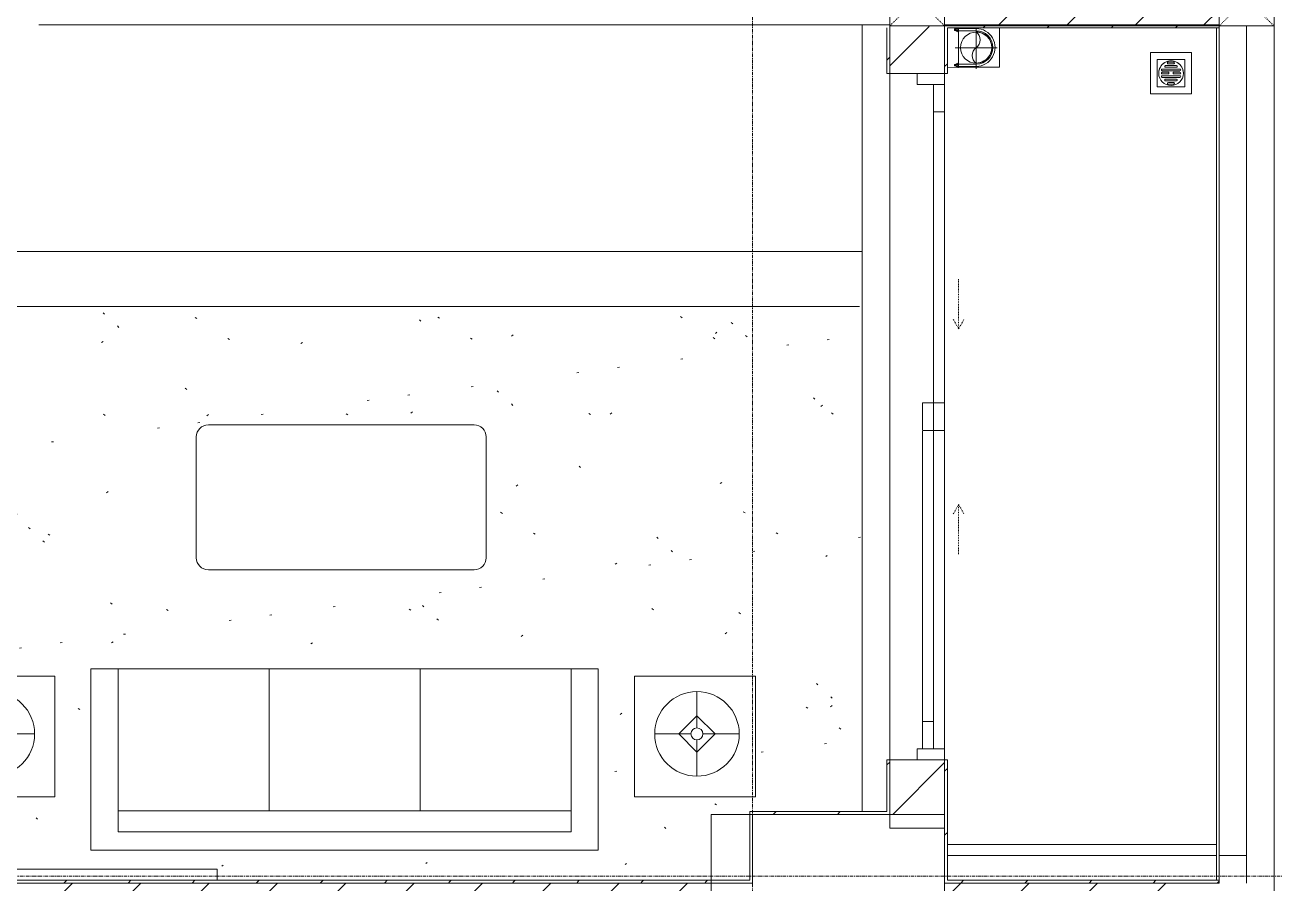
# Model space of a CAD drawing. Header units: millimetres. Extents: x 5357 to 201988, y -16345 to 109895.
# Drawn here: x 50103 to 54653, y 53512 to 56637 of the extents above; entities that cross this region are included whole.
import ezdxf

# ---------------------------------------------------------------- set-up
doc = ezdxf.new("R2010")
doc.units = ezdxf.units.MM
for name, pattern in [('Dash', [6, 3, -3]), ('Grid Line', [22.225, 12.7, -3.175, 3.175, -3.175]), ('IMPORT-CENTER _3_', [10.159999999999998, 6.35, -1.27, 1.27, -1.27])]:
    doc.linetypes.add(name, pattern=pattern)
for name, color, linetype, lineweight in [('0-1', 7, 'Continuous', 5), ('A-CLNG', 13, 'Continuous', 9), ('A-CLNG-PATT', 13, 'Continuous', 9), ('A-DETL-THIN', 151, 'Continuous', 9), ('A-DOOR', 31, 'Continuous', 9), ('A-DOOR-FRAM', 31, 'Continuous', 9), ('A-DOOR-HDLN', 31, 'Dash', 9), ('A-FLOR-1', 10, 'Continuous', 9), ('A-FLOR-2', 53, 'Continuous', 9), ('A-WALL', 113, 'Continuous', 9), ('A-WALL-4', 113, 'Continuous', 18), ('A-WALL-PATT-2', 53, 'Continuous', 9), ('A-WALL-PATT-3', 111, 'Continuous', 9), ('G-IMPT', 8, 'Continuous', 9), ('G-IMPT-2', 8, 'IMPORT-CENTER _3_', 9), ('I-FURN', 30, 'Continuous', 9), ('I-FURN-1', 53, 'Continuous', 9), ('I-WALL', 2, 'Continuous', 9), ('I-WALL-1', 9, 'Continuous', 18), ('I-WALL-2', 53, 'Continuous', 9), ('L-SITE-WALL-1', 10, 'Continuous', 9), ('M-EQPM', 50, 'Continuous', 9), ('S-COLS', 52, 'Continuous', 9), ('S-COLS-2', 9, 'Continuous', 18), ('S-COLS-5', 52, 'Continuous', 18), ('S-COLS-6', 52, 'Dash', 9), ('S-COLS-HDLN', 52, 'Dash', 9), ('S-GRID-1', 1, 'Grid Line', 9)]:
    doc.layers.add(name, color=color, linetype=linetype, lineweight=lineweight)
pattern_1 = [(45, (0, 0), (-116.6726188957803, 116.6726188957803), [])]
pattern_2 = [(45, (0, 0), (-124.4507934888324, 124.4507934888324), [])]

# ---------------------------------------------------------------- blocks, each defined once
blk = doc.blocks.new('NCV_TKTC_KET CAU_rvt-1-TKCS_MB SÂN ĐƯỜNG NỘI BỘ')
at = {"layer": 'A-FLOR-1'}
for p, q in [((53152.63561799174, 55611.93603804468), (53152.63561799174, 56636.93603804531)), ((53152.63561799174, 53771.93603804443), (53152.63561799174, 55611.93603804468)), ((53152.63561799174, 55611.93603804468), (53152.63561799174, 53771.93603804443))]:
    blk.add_line(p, q, dxfattribs=at)
at = {"layer": 'L-SITE-WALL-1'}
for p, q in [((53152.63561799174, 55611.93603804469), (53152.63561799175, 56636.93603804531)), ((53152.63561799174, 53771.93603804443), (53152.63561799174, 55611.93603804469)), ((53462.56428701639, 53611.93603804462), (54442.56428701637, 53611.93603804462)), ((53452.56428701633, 53511.93603804532), (53452.56428701633, 53311.99115550605))]:
    blk.add_line(p, q, dxfattribs=at)
at = {"layer": 'S-COLS-2'}
for p, q in [((52602.56428701634, 53761.93603804465), (52602.56428701633, 53311.93603804465)), ((53452.56428701634, 53761.93603804462), (52602.56428701634, 53761.93603804465)), ((53452.56428701632, 53311.93603804462), (53452.56428701634, 53761.93603804462))]:
    blk.add_line(p, q, dxfattribs=at)
blk = doc.blocks.new('LOBBY_SOFA_1 - LOBBY_SOFA_1-V55-TKCS_MB SÂN ĐƯỜNG NỘI BỘ')
at = {"layer": 'I-FURN'}
for p, q in [((-2128.302792475603, 1548.523632542166), (-1160.302792475581, 1548.523632542166)), ((-2172.302792475593, 1064.523632542172), (-2172.302792475593, 1504.523632542176)), ((-1116.302792475591, 1504.523632542176), (-1116.302792475591, 1064.523632542172)), ((-1160.302792475581, 1020.523632542165), (-2128.302792475603, 1020.523632542165)), ((-2556.031877043275, 660.0000000000033), (-708.0318770432655, 660.0000000000033)), ((-2556.031877043275, 0), (-2556.031877043275, 660.0000000000033)), ((-2457.031877043275, 66.00000000000033), (-2457.031877043275, 660.0000000000033)), ((-1907.031877043272, 143.0000000000007), (-1907.031877043272, 660.0000000000033)), ((-1357.031877043269, 143.0000000000007), (-1357.031877043269, 660.0000000000033)), ((-807.0318770432661, 660.0000000000033), (-807.0318770432661, 66.00000000000036)), ((-708.0318770432656, 660.0000000000033), (-708.0318770432656, 0)), ((-2688.207177523056, 633.5195547443346), (-3128.207177523057, 633.5195547443346)), ((-3128.207177523057, 633.5195547443346), (-3128.207177523057, 193.5195547443324)), ((-2688.207177523056, 193.5195547443324), (-2688.207177523056, 633.5195547443346)), ((-575.8565765634854, 633.5195547443346), (-135.8565765634831, 633.5195547443346)), ((-575.8565765634854, 193.5195547443324), (-575.8565765634854, 633.5195547443346)), ((-135.8565765634831, 633.5195547443346), (-135.8565765634831, 193.5195547443324)), ((-2915.438876312456, 444.9580728429417), (-2915.438876312456, 576.9580728429423)), ((-348.6248777740852, 444.9580728429417), (-348.6248777740852, 576.9580728429423)), ((-2981.438876312456, 422.9580728429416), (-2915.438876312456, 488.9580728429418)), ((-2915.438876312456, 488.9580728429419), (-2849.438810312455, 422.9580728429416)), ((-348.6248777740852, 488.9580728429419), (-414.6249437740855, 422.9580728429416)), ((-282.6248777740848, 422.9580728429416), (-348.6248777740852, 488.9580728429419)), ((-2937.438876312455, 422.9580728429416), (-3069.438876312456, 422.9580728429416)), ((-2915.438876312456, 356.9580508429413), (-2981.438876312456, 422.9580728429414)), ((-2849.438810312455, 422.9580728429416), (-2915.438876312456, 356.9580508429414)), ((-2893.438876312456, 422.9580728429416), (-2761.438876312455, 422.9580728429416)), ((-370.6248777740853, 422.9580728429416), (-502.6248777740859, 422.9580728429416)), ((-414.6249437740855, 422.9580728429416), (-348.6248777740852, 356.9580508429412)), ((-348.6248777740852, 356.9580508429412), (-282.6248777740848, 422.9580728429416)), ((-326.624877774085, 422.9580728429416), (-194.6248777740844, 422.9580728429416)), ((-2915.438876312456, 268.9580728429409), (-2915.438876312456, 400.9580728429414)), ((-348.6248777740852, 268.9580728429409), (-348.6248777740852, 400.9580728429414)), ((-3128.207177523057, 193.5195547443324), (-2688.207177523056, 193.5195547443324)), ((-135.8565765634831, 193.5195547443324), (-575.8565765634854, 193.5195547443324)), ((-807.0318770432661, 143.0000000000007), (-2457.031877043275, 143.0000000000007)), ((-807.0318770432661, 66.00000000000033), (-2457.031877043275, 66.00000000000033)), ((-708.0318770432656, 0), (-2556.031877043275, 0))]:
    blk.add_line(p, q, dxfattribs=at)
for centre, radius in [((-2915.438876312456, 422.9580728429416), 154.0000000000009), ((-348.6248777740852, 422.9580728429416), 154.0000000000008), ((-2915.438876312456, 422.9580728429416), 22), ((-348.6248777740852, 422.9580728429416), 22.00000000000018)]:
    blk.add_circle(centre, radius, dxfattribs=at)
for centre, radius, start, end in [((-2128.302792475603, 1504.523632542176), 44.00000000002483, 90.00000000000017, 179.9999999999996), ((-1160.302792475581, 1504.523632542176), 43.99999999999, 0, 90), ((-2128.302792475603, 1064.523632542172), 44.00000000002474, 179.9999999999999, 269.9999999999998), ((-1160.302792475581, 1064.523632542172), 43.99999999999, 269.9999999999996, 0)]:
    blk.add_arc(centre, radius, start, end, dxfattribs=at)
at = {"layer": 'I-FURN-1'}
for p, q in [((-2128.302792475603, 1548.523632542166), (-1160.302792475581, 1548.523632542166)), ((-2172.302792475593, 1064.523632542172), (-2172.302792475593, 1504.523632542176)), ((-1116.302792475591, 1504.523632542176), (-1116.302792475591, 1064.523632542172)), ((-1160.302792475581, 1020.523632542165), (-2128.302792475603, 1020.523632542165)), ((-2556.031877043275, 660.0000000000033), (-708.0318770432655, 660.0000000000033)), ((-2556.031877043275, 0), (-2556.031877043275, 660.0000000000033)), ((-708.0318770432655, 660.0000000000033), (-708.0318770432655, 0)), ((-3128.207177523057, 633.5195547443346), (-2688.207177523056, 633.5195547443346)), ((-3128.207177523057, 193.5195547443324), (-3128.207177523057, 633.5195547443346)), ((-2688.207177523056, 633.5195547443346), (-2688.207177523056, 193.5195547443324)), ((-575.8565765634851, 633.5195547443429), (-135.8565765634833, 633.5195547443429)), ((-575.8565765634851, 193.5195547443407), (-575.8565765634851, 633.5195547443429)), ((-135.8565765634833, 633.5195547443429), (-135.8565765634833, 193.5195547443406)), ((-2688.207177523056, 193.5195547443324), (-3128.207177523057, 193.5195547443324)), ((-135.8565765634833, 193.5195547443407), (-575.8565765634851, 193.5195547443407)), ((-708.0318770432655, 0), (-2556.031877043275, 0))]:
    blk.add_line(p, q, dxfattribs=at)
for centre, radius, start, end in [((-2128.302792475603, 1504.523632542176), 44.00000000002483, 90.00000000000017, 180.0000000000001), ((-1160.302792475581, 1504.523632542176), 43.99999999999, 2.960807267108529e-13, 90.00000000000031), ((-2128.302792475603, 1064.523632542172), 44.00000000002437, 180.0000000000001, 270.0000000000001), ((-1160.302792475581, 1064.523632542172), 43.99999999998995, 269.9999999999998, 1.494860700287853e-13)]:
    blk.add_arc(centre, radius, start, end, dxfattribs=at)
blk = doc.blocks.new('NCV_TKTC_TANG 1_rvt-1-TKCS_MB SÂN ĐƯỜNG NỘI BỘ')
at = {"layer": 'A-WALL-PATT-2'}
h = blk.add_hatch(dxfattribs=at)
h.set_pattern_fill('FP_2', color=256, style=0, pattern_type=2)
h.set_pattern_definition(pattern_1)
h.paths.add_polyline_path([(53242.56428701643, 53761.93603804449), (53252.56428701684, 53761.93603804449), (53252.49295603939, 53960.32227885408), (53242.56428701643, 53960.3222788542), (53242.56428701643, 53771.93603804449)])
h.paths.add_polyline_path([(53252.56428701684, 56460.32227885407), (53250.82515658205, 56626.93603804538), (53242.56428701643, 56626.93603804538), (53242.56428701643, 56460.3222788542), (53252.49295603939, 56460.32227885407)])
h = blk.add_hatch(dxfattribs=at)
h.set_pattern_fill('FP_2', color=256, style=0, pattern_type=2)
h.set_pattern_definition(pattern_1)
h.paths.add_polyline_path([(53452.5642870162, 53511.93603804539), (53462.56428701645, 53511.93603804539), (53462.56428701645, 53960.3222788542), (53452.63561799384, 53960.31038482556), (53452.5642870162, 53611.93603804467)])
h.paths.add_polyline_path([(53452.63561799384, 56460.3222788542), (53462.56428701645, 56460.3222788542), (53462.56428701645, 56626.93603804538), (53452.63561799384, 56625.74756581656)])
h = blk.add_hatch(dxfattribs=at)
h.set_pattern_fill('FP_2', color=256, style=0, pattern_type=2)
h.set_pattern_definition(pattern_1)
h.paths.add_polyline_path([(54442.56428701644, 56626.93603804538), (54452.56428701643, 56626.93603804538), (54452.56428701643, 56633.25790922986), (53452.63561799384, 56631.93603804468), (53452.63561799384, 56626.93603804538), (53774.62023973694, 56626.93603804538)])
h = blk.add_hatch(dxfattribs=at)
h.set_pattern_fill('FP_2', color=256, style=0, pattern_type=2)
h.set_pattern_definition(pattern_1)
h.paths.add_polyline_path([(52870.26228077298, 53761.93603804449), (53242.56428701643, 53761.93603804449), (53242.56428701643, 53771.93603804449), (52742.56428701602, 53771.93603804449), (52742.56428701602, 53761.93603804449), (52752.56428701602, 53761.9360380445)])
h = blk.add_hatch(dxfattribs=at)
h.set_pattern_fill('FP_2', color=256, style=0, pattern_type=2)
h.set_pattern_definition(pattern_1)
h.paths.add_polyline_path([(49152.99110939098, 53511.93603804539), (52602.56428701639, 53513.85911496846), (52602.56428701639, 53521.9360380454), (48862.56428701644, 53521.9360380454), (48862.56428701644, 53511.93603804539), (49152.56428701646, 53511.93603804539)])
h = blk.add_hatch(dxfattribs=at)
h.set_pattern_fill('FP_2', color=256, style=0, pattern_type=2)
h.set_pattern_definition(pattern_1)
h.paths.add_polyline_path([(54442.56428701644, 53511.93603804539), (54452.56428701643, 53511.93603804539), (54452.56428701643, 53521.93603804537), (53462.56428701645, 53521.93603804537), (53462.56428701645, 53511.93603804539), (54254.35120766841, 53511.93603804539)])
at = {"layer": 'A-FLOR-1'}
for p, q in [((50152.5642870164, 56636.93603804531), (50252.56428701639, 56636.93603804531)), ((50252.56428701639, 56636.93603804531), (53252.56428701679, 56636.93603804532)), ((53252.56428701679, 56636.93603804532), (53252.56428701679, 56626.93603804533)), ((53252.49295603934, 53960.32227885403), (53252.49295603937, 56460.32227885402)), ((53252.56428701679, 56460.32227885402), (53252.56428701679, 53960.32227885414))]:
    blk.add_line(p, q, dxfattribs=at)
at = {"layer": 'A-FLOR-2'}
for p, q in [((53252.56428701679, 56626.93603804533), (53252.56428701679, 56636.93603804532)), ((53252.49295603937, 56460.32227885402), (53252.49295603934, 53960.32227885403)), ((53252.56428701679, 53960.32227885414), (53252.56428701679, 56460.32227885415)), ((53452.4929560428, 54000.31038482551), (53452.49295604281, 55160.66703970532))]:
    blk.add_line(p, q, dxfattribs=at)
at = {"layer": 'I-WALL-1'}
for p, q in [((53242.56428701638, 56626.93603804533), (53242.56428701638, 56460.32227885415)), ((53252.56428701639, 56460.32227885415), (53252.56428701639, 56626.93603804533)), ((54452.56428701639, 56636.93603804532), (53452.5642870164, 56636.93603804532)), ((53452.5642870164, 56636.93603804532), (53452.5642870164, 56626.93603804533)), ((53452.5642870164, 56626.93603804533), (53452.5642870164, 56460.32227885415)), ((53462.56428701641, 56626.93603804533), (54452.56428701639, 56626.93603804533)), ((53462.56428701641, 56460.32227885415), (53462.56428701641, 56626.93603804533)), ((54452.56428701639, 56626.93603804533), (54452.56428701639, 56636.93603804532)), ((53242.56428701638, 56460.32227885415), (53252.56428701639, 56460.32227885415)), ((53452.63561799474, 56460.32227885415), (53462.56428701641, 56460.32227885415)), ((53242.56428701639, 53960.32227885415), (53242.56428701639, 53771.93603804443)), ((53252.56428701639, 53960.32227885415), (53242.56428701639, 53960.32227885415)), ((53252.56428701639, 53761.93603804443), (53252.56428701639, 53960.32227885415)), ((53452.56428701639, 53960.32227885415), (53452.56428701639, 53511.93603804532)), ((53462.5642870164, 53960.32227885415), (53452.63561799473, 53960.32227885415)), ((53462.56428701641, 53521.93603804532), (53462.5642870164, 53960.32227885415)), ((53242.56428701639, 53771.93603804443), (52742.56428701597, 53771.93603804443)), ((52742.56428701597, 53771.93603804443), (52742.56428701597, 53761.93603804443)), ((52742.56428701597, 53761.93603804443), (52742.56428701597, 53521.93603804533)), ((52752.56428701598, 53761.93603804443), (53242.56428701639, 53761.93603804443)), ((52752.56428701598, 53511.93603804534), (52752.56428701598, 53761.93603804443)), ((53242.56428701639, 53761.93603804443), (53252.56428701639, 53761.93603804443)), ((52742.56428701597, 53521.93603804533), (48862.56428701639, 53521.93603804534)), ((48862.56428701639, 53511.93603804534), (52742.56428701597, 53511.93603804534)), ((52742.56428701597, 53511.93603804534), (52752.56428701598, 53511.93603804534)), ((53452.56428701639, 53511.93603804532), (53462.5642870164, 53511.93603804532)), ((54452.56428701639, 53521.93603804532), (53462.5642870164, 53521.93603804532)), ((53462.5642870164, 53511.93603804532), (54452.56428701639, 53511.93603804532)), ((54452.56428701639, 53511.93603804532), (54452.56428701639, 53521.93603804532))]:
    blk.add_line(p, q, dxfattribs=at)
at = {"layer": 'I-WALL-2'}
for p, q in [((54442.56428701639, 53521.93603804532), (54442.56428701639, 56626.93603804533)), ((54452.56428701639, 56626.93603804533), (54452.56428701639, 53521.93603804532))]:
    blk.add_line(p, q, dxfattribs=at)
at = {"layer": 'I-FURN-1'}
blk.add_blockref('LOBBY_SOFA_1 - LOBBY_SOFA_1-V55-TKCS_MB SÂN ĐƯỜNG NỘI BỘ', (52899.05216884761, 53632.027732876), dxfattribs=at)
blk = doc.blocks.new('DEG_02-DEG_03 - DEG_02-2500x2400mm-CỬA ĐI 02 CÁNH TRƯỢT-V16-TKCS_MB SÂN ĐƯỜNG NỘI BỘ')
at = {"layer": 'A-DOOR'}
for p, q in [((-1110.000000000041, 100.0000000009734), (-1210.000000000008, 100.0000000009737)), ((-1210.000000000008, 100.0000000009737), (-1210.000000000008, 60.00000000097371)), ((-1110.000000000041, 60.00000000097339), (-1110.000000000041, 100.0000000009734)), ((-1110.000000000041, 100.0000000009734), (-50.00000000001205, 100.00000000097)), ((49.99999999998782, 100.0000000009696), (-50.00000000001219, 100.00000000097)), ((-50.00000000001219, 100.00000000097), (-50.00000000001219, 60.00000000096997)), ((49.99999999998769, 60.00000000096964), (49.99999999998782, 100.0000000009696)), ((-1210.000000000008, 60.00000000097371), (-1110.000000000041, 60.00000000097339)), ((-50.00000000001219, 60.00000000096997), (-1110.000000000041, 60.00000000097339)), ((49.99999999998773, 60.00000000096968), (-50.00000000001174, 60.00000000097)), ((-50.00000000001174, 60.00000000097), (-50.00000000001187, 20.00000000097)), ((-50.00000000001219, 60.00000000096997), (49.99999999998769, 60.00000000096964)), ((49.9999999999876, 20.11721795850304), (49.99999999998773, 60.00000000096968)), ((49.99999999998769, 60.00000000096968), (1109.999999999963, 60.00000000096625)), ((1209.999999999991, 60.00000000096593), (1109.999999999963, 60.00000000096625)), ((1109.999999999963, 60.00000000096625), (1109.999999999963, 20.00000000096625)), ((1209.999999999992, 20.00000000096593), (1209.999999999991, 60.00000000096593)), ((-50.00000000001187, 20.00000000097), (49.9999999999876, 20.00000000096968)), ((1109.999999999963, 20.00000000096625), (52.45484054071733, 20.00000000096967)), ((1109.999999999963, 20.00000000096625), (1209.999999999992, 20.00000000096593))]:
    blk.add_line(p, q, dxfattribs=at)
at = {"layer": 'A-DOOR-FRAM'}
for p, q in [((-1210.000000000008, 100.0000000009826), (-1250.000000000008, 100.0000000009827)), ((-1250.000000000008, 100.0000000009827), (-1250.000000000008, 9.82735759436082e-10)), ((-1210.000000000008, 9.82616263356384e-10), (-1210.000000000008, 100.0000000009826)), ((1249.999999999991, 100.000000000975), (1209.999999999992, 100.0000000009748)), ((1209.999999999992, 100.0000000009748), (1209.999999999992, 9.751556895309931e-10)), ((1249.999999999991, 9.746565554635823e-10), (1249.999999999991, 100.000000000975)), ((-1250.000000000008, 9.827399893858058e-10), (-1210.000000000008, 9.82616263356384e-10)), ((1209.999999999992, 9.751477287656132e-10), (1249.999999999991, 9.746565554635823e-10))]:
    blk.add_line(p, q, dxfattribs=at)
at = {"layer": 'A-DOOR-HDLN'}
for p, q in [((-500.3777070951292, 151.0548504054296), (-320.3777070951292, 151.0548504054296)), ((-320.3777070951292, 151.0548504054296), (-355.0187232465066, 171.0548504054297)), ((-320.3777070951292, 151.0548504054296), (-355.0187232465067, 131.0548504054297)), ((320.3777070951062, 151.0548504054296), (355.0187232464837, 171.0548504054297)), ((320.3777070951062, 151.0548504054296), (355.0187232464839, 131.0548504054297)), ((500.3777070951063, 151.0548504054296), (320.3777070951062, 151.0548504054296))]:
    blk.add_line(p, q, dxfattribs=at)
blk = doc.blocks.new('TKTC_XREF_251221_MB TANG 1 - TKTC_XREF_260130_MB TANG 1_dwg_THU NUOC - THU NUOC-444531-TKCS_MB TẦNG 1-4202124-TKCS_MB SÂN ĐƯỜNG NỘI BỘ')
at = {"layer": 'M-EQPM'}
for p, q in [((-23.34306327274206, 10.80397593692725), (40.86986895846923, 10.80397593692725)), ((40.86986895846923, 4.803975936927253), (-23.34306327274207, 4.803975936927253)), ((-11.0263537124436, 23.2567378039812), (28.49262518942623, 23.2567378039812)), ((28.49262518942617, 17.25673780398092), (-11.02635371244366, 17.25673780398092)), ((-1.076682540792887, 35.63507364413298), (18.54295401777546, 35.63507364413298)), ((18.54295401777542, 29.63507364413298), (-1.076682540792919, 29.63507364413298)), ((-23.34306327274207, -13.64878593012677), (40.86986895846923, -13.64878593012677)), ((40.86986895846923, -19.64878593012677), (-23.34306327274206, -19.64878593012677)), ((-11.02635371244367, -26.10154779718074), (28.49262518942617, -26.10154779718074)), ((28.49262518942623, -32.10154779718074), (-11.0263537124436, -32.10154779718074)), ((-1.076682540792921, -38.47988363733264), (18.54295401777542, -38.47988363733264)), ((18.54295401777546, -44.47988363733251), (-1.076682540792889, -44.47988363733251))]:
    blk.add_line(p, q, dxfattribs=at)
at = {"layer": 'M-EQPM', "flags": 128}
for points in [[(83.7331357385038, -79.42240499659985), (83.7331357385038, 70.57759500340018), (-66.26686426149621, 70.57759500340018), (-66.26686426149621, -79.42240499659985)], [(58.73313573849118, -54.4224049965999), (58.73313573849118, 45.57759500340042), (-41.26686426150863, 45.57759500340042), (-41.26686426150863, -54.4224049965999)]]:
    blk.add_lwpolyline(points, close=True, dxfattribs=at)
for points in [[(-23.34306327276718, -1.196024063072746), (0.7331357384912665, -1.196024063072746), (0.7331357384912665, -7.196024063072747), (-23.3430632727672, -7.196024063072747)], [(40.86986895844411, -7.196024063072747), (16.73313573849127, -7.196024063072747), (16.73313573849127, -1.196024063072746), (40.86986895844411, -1.196024063072746)]]:
    blk.add_lwpolyline(points, dxfattribs=at)
at = {"layer": 'M-EQPM'}
for centre, radius, start, end in [((8.733135738478751, -4.422404996599722), 45.00000000000001, 359.9999999999996, 179.9999999999994), ((8.733135738478751, -4.422404996599722), 45.00000000000008, 359.9999999999996, 179.9999999999997), ((-23.34306327274206, 7.803975936927253), 2.999999999999996, 90.00000000000037, 269.999999999999), ((-11.02635371244363, 20.25673780398123), 2.999999999999996, 90.00000000000018, 269.9999999999985), ((-1.076682540792885, 32.63507364413298), 3, 90.0000000000001, 269.9999999999984), ((18.54295401777544, 32.63507364413298), 3.000000000000002, 269.9999999999989, 89.99999999999922), ((28.49262518942619, 20.25673780398123), 2.999999999999997, 269.9999999999988, 89.99999999999919), ((40.86986895846923, 7.803975936927253), 3.000000000000002, 269.9999999999996, 89.99999999999999), ((8.733135738478751, -4.422404996599722), 44.99999999999999, 180.0000000000005, 359.9999999999993), ((8.733135738478751, -4.422404996599722), 45.00000000000008, 179.9999999999997, 359.9999999999988), ((-23.34306327276718, -4.196024063072747), 3.000000000000002, 90.00000000000038, 269.9999999999989), ((-23.34306327274206, -16.64878593012677), 2.99999999999999, 90.00000000000034, 269.9999999999989), ((-11.02635371244363, -29.10154779718074), 2.999999999999996, 90.00000000000087, 269.9999999999993), ((-1.076682540792885, -41.47988363733249), 3.000000000000006, 90.00000000000091, 269.9999999999991), ((18.54295401777544, -41.47988363733249), 3.000000000000001, 270, 90.0000000000004), ((28.49262518942619, -29.10154779718074), 3, 270.0000000000001, 90.00000000000044), ((40.86986895844411, -4.196024063072747), 3.000000000000011, 269.9999999999996, 89.99999999999997), ((40.86986895846923, -16.64878593012677), 3.000000000000003, 269.9999999999995, 89.99999999999957)]:
    blk.add_arc(centre, radius, start, end, dxfattribs=at)
blk = doc.blocks.new('TKTC_XREF_251221_MB TANG 1 - TKTC_XREF_260130_MB TANG 1_dwg_CUM U_DN100-V287-TKCS_MB SÂN ĐƯỜNG NỘI BỘ')
at = {"layer": 'G-IMPT'}
for p, q in [((-79.08000000003727, 66.59999999998486), (-79.08000000003727, 63.40000000001281)), ((-76.55674447826576, 66.59999999998486), (-76.55674447826576, 63.40000000001281)), ((-74.64941131308208, 66.59999999998486), (-74.64941131308208, 63.40000000001281)), ((-72.68000000003727, 69.32000000011641), (-72.68000000003727, 60.68000000000232)), ((-66.92000000000002, 67.88000000001863), (-71.72000000005124, 67.88000000001863)), ((-66.92000000000002, 62.11999999998137), (-71.72000000005124, 62.11999999998137)), ((-65, 69), (0, 69)), ((-64.9999999999419, 60.99999999994282), (5.197762220632285e-11, 60.99999999994282)), ((4.331468517193571e-11, 59.58278093319154), (5.197762220632285e-11, 56.99999999994373)), ((-79.08000000003727, -63.40000000001515), (-79.08000000003727, -66.59999999998719)), ((-76.55674447826576, -63.40000000001515), (-76.55674447826576, -66.59999999998719)), ((-74.64941131308208, -63.40000000001515), (-74.64941131308208, -66.59999999998719)), ((-72.68000000003727, -60.67999999988359), (-72.68000000003727, -69.31999999999768)), ((-66.92000000000002, -62.11999999998137), (-71.72000000005124, -62.11999999998137)), ((-66.92000000000002, -67.88000000001864), (-71.72000000005124, -67.88000000001864)), ((-66.91999999994493, -72.68000000012728), (-66.9199999999536, -70.76000000002897)), ((-64.66870284162135, -69), (0, -69))]:
    blk.add_line(p, q, dxfattribs=at)
at = {"layer": 'G-IMPT', "flags": 128}
for points in [[(-72.68000000003727, 67.55999999997323), (-78.12000000001863, 67.55999999997323), (-78.12000000001863, 62.43999999991036), (-72.68000000003727, 62.43999999991036)], [(-71.72000000005124, 59.24000000002327), (-66.92000000000002, 59.24000000002327), (-66.92000000000002, 70.76000000009546), (-71.72000000005124, 70.76000000009546)], [(-66.92000000000002, 70.76000000009546), (-66.92000000000002, 72.68000000006752), (-65, 72.68000000006752), (-65, 57.31999999993248), (-66.92000000000002, 57.31999999993248), (-66.92000000000002, 59.24000000002327)], [(-72.68000000003727, -62.44000000002678), (-78.12000000001863, -62.44000000002678), (-78.12000000001863, -67.56000000008964), (-72.68000000003727, -67.56000000008964)], [(-71.72000000005124, -70.75999999997673), (-66.92000000000002, -70.75999999997673), (-66.92000000000002, -59.23999999990454), (-71.72000000005124, -59.23999999990454)], [(-66.91999999994493, -59.23999999995881), (-66.9199999999536, -57.31999999999044), (-64.9999999999419, -57.3199999999991), (-64.99999999995057, -70.37238323848285)], [(-62.73748043011535, -61.00000000005544), (5.197762220632285e-11, -61.0000000000641), (4.331468517193571e-11, -57.00000000005635)]]:
    blk.add_lwpolyline(points, dxfattribs=at)
at = {"layer": 'G-IMPT'}
for centre, radius, start, end in [((-78.12000000001863, 66.59999999998486), 0.9600000000061186, 90, 180), ((-78.12000000001863, 63.40000000001281), 0.9600000000061222, 180.0000000000002, 269.9999999999998), ((-71.12000000006054, 69.32000000011641), 1.560000000009881, 112.6198649540289, 247.3801350459707), ((-67.88000000001398, 65.00000000006054), 4.800000000030275, 143.1301023474858, 216.8698976525137), ((-71.12000000006054, 60.68000000000232), 1.560000000009881, 112.619864954029, 247.3801350459706), ((0, 0), 68.99999999999994, 269.9999999999999, 89.99999999999994), ((0, 0), 60.99999999999994, 269.9999999999999, 89.55846610345196), ((0, 0), 56.99999999999995, 269.9999999999999, 89.99999999999994), ((-78.12000000001863, -63.40000000001515), 0.9600000000061186, 90, 180), ((-78.12000000001863, -66.59999999998719), 0.9600000000061258, 180.0000000000004, 270.0000000000001), ((-71.12000000006054, -60.67999999988359), 1.560000000009881, 112.619864954029, 247.3801350459706), ((-67.88000000001398, -64.99999999993946), 4.800000000030275, 143.1301023474859, 216.8698976525137), ((-71.12000000006054, -69.31999999999768), 1.560000000009881, 112.619864954029, 247.3801350459706)]:
    blk.add_arc(centre, radius, start, end, dxfattribs=at)
blk = doc.blocks.new('TKTC_XREF_251221_MB TANG 1 - TKTC_XREF_260130_MB TANG 1_dwg_$cc-V288-TKCS_MB SÂN ĐƯỜNG NỘI BỘ')
at = {"layer": 'G-IMPT'}
blk.add_circle((0, 0), 0.5000000000000004, dxfattribs=at)
for centre, radius, start, end in [((0, 0), 0.5000000000000003, 90.00000000000006, 269.9999999999997), ((0.1875, 0.25), 0.3125000000000003, 126.869897645844, 233.1301023541557), ((-0.1875, -0.25), 0.3125000000000003, 306.8698976458436, 53.13010235415602)]:
    blk.add_arc(centre, radius, start, end, dxfattribs=at)
at = {"layer": 'G-IMPT-2'}
for p, q in [((0, -0.672782923600149), (0, 0.6391530339559671)), ((-0.672782923600149, 0), (0.672782923600149, 0))]:
    blk.add_line(p, q, dxfattribs=at)
blk = doc.blocks.new('TKTC_XREF_251221_MB TANG 1 - TKTC_XREF_260130_MB TANG 1_dwg-4202109-TKCS_MB SÂN ĐƯỜNG NỘI BỘ')
at = {"layer": 'G-IMPT'}
blk.add_line((-149648.9149048383, -344721.0091782993), (-149648.9149048383, -344863.9310117859), dxfattribs=at)
at = {"layer": 'G-IMPT', "flags": 128}
for points in [[(-149649.0303442906, -344720.5309394042), (-149649.0303442906, -344864.1715482253), (-149689.1006034388, -344863.9079519074)], [(-149648.9149048383, -344863.9310117859), (-149499.2455373016, -344863.9310117859), (-149499.2455373016, -344719.7188396292)]]:
    blk.add_lwpolyline(points, dxfattribs=at)
at = {"extrusion": (0, 0, -1)}
for name, p, xscale, yscale, zscale, rotation in [('TKTC_XREF_251221_MB TANG 1 - TKTC_XREF_260130_MB TANG 1_dwg_CUM U_DN100-V287-TKCS_MB SÂN ĐƯỜNG NỘI BỘ', (149584.005256807, -344791.510676595), 0.9975000000000006, 0.9975000000000006, -0.9975000000000006, 180.000991338195), ('TKTC_XREF_251221_MB TANG 1 - TKTC_XREF_260130_MB TANG 1_dwg_$cc-V288-TKCS_MB SÂN ĐƯỜNG NỘI BỘ', (149584.0052568056, -344792.4001268747), 113.7150000000073, 113.7150000000073, -113.7150000000073, 359.9990086636432)]:
    blk.add_blockref(name, p, dxfattribs=dict(at, xscale=xscale, yscale=yscale, zscale=zscale, rotation=rotation))
at = {"extrusion": (0, 0, -1), "zscale": -1}
blk.add_blockref('TKTC_XREF_251221_MB TANG 1 - TKTC_XREF_260130_MB TANG 1_dwg_THU NUOC - THU NUOC-444531-TKCS_MB TẦNG 1-4202124-TKCS_MB SÂN ĐƯỜNG NỘI BỘ', (148865.4387986781, -344880.9547081582), dxfattribs=at)
blk = doc.blocks.new('TKTC_XREF_251221_MB TANG 1 - TKTC_XREF_251221_MB TANG 1-2038492-TKCS_MB SÂN ĐƯỜNG NỘI BỘ')
blk.add_blockref('TKTC_XREF_251221_MB TANG 1 - TKTC_XREF_260130_MB TANG 1_dwg-4202109-TKCS_MB SÂN ĐƯỜNG NỘI BỘ', (169499.1006034364, 384109.7188396295))
blk = doc.blocks.new('TKTC_NAP THAM BE NUOC NGAM_260130 - TKTC_XREF_260130_NAP THAM BE NUOC NGAM_dwg-4013458-TKCS_MB SÂN ĐƯỜNG NỘI BỘ')
at = {"layer": 'G-IMPT'}
for p, q in [((-150009.0292724665, 152214.6676071514), (-150009.0292724665, 149349.6676071504)), ((-149709.0292724669, 149578.0419539315), (-149709.0292724669, 150738.0419539315)), ((-149709.0292724665, 149578.0419539315), (-149709.0292724665, 150738.0419539315)), ((-148719.1006034418, 149189.6676071501), (-149699.1006034418, 149189.6676071501)), ((-148719.1006034418, 149189.6676071501), (-149699.1006034418, 149189.6676071501)), ((-148611.3288614299, 149189.6676071501), (-148709.1006034418, 149189.6676071501)), ((-148611.3288614299, 149189.6676071501), (-148709.1006034418, 149189.6676071501))]:
    blk.add_line(p, q, dxfattribs=at)
blk = doc.blocks.new('TKTC_NAP THAM BE NUOC NGAM_260130 - NẮP THĂM BỂ NƯỚC NGẦM-2336355-TKCS_MB SÂN ĐƯỜNG NỘI BỘ')
blk.add_blockref('TKTC_NAP THAM BE NUOC NGAM_260130 - TKTC_XREF_260130_NAP THAM BE NUOC NGAM_dwg-4013458-TKCS_MB SÂN ĐƯỜNG NỘI BỘ', (150009.0292724665, -139814.6676071506))
blk = doc.blocks.new('G1_SOF - BO TRU - 200x200-3050151-TKCS_MB SÂN ĐƯỜNG NỘI BỘ')
at = {"layer": 'S-COLS-HDLN'}
for p, q in [((-100.0000000000001, 99.99999999999922), (100.0000000000004, -100.0000000000001)), ((100, 99.9999999999998), (-99.99999999999943, -100.0000000000007))]:
    blk.add_line(p, q, dxfattribs=at)

msp = doc.modelspace()

# ---------------------------------------------------------------- hatches: boundary and pattern name
at = {"layer": 'A-CLNG-PATT'}
h = msp.add_hatch(dxfattribs=at)
h.set_pattern_fill('FP_4', color=256, style=0, pattern_type=2)
h.set_pattern_definition([(37.50000000000001, (0, 0), (-17.88236472072245, 546.9680205030227), [7.376, -424.107, 7.376, -475.204, -461.289]), (37.50000000000001, (0, 0), (-17.88236472072245, 546.9680205030227), [-914.063, 7.376, -453.913]), (7.499999999999999, (0, 0), (502.3874021811659, 801.1234366835483), [7.376, -225.398, 7.376, -381.526, -149.032]), (7.499999999999999, (0, 0), (502.3874021811659, 801.1234366835483), [-621.6759999999999, 7.376, -141.656]), (327.5, (-349.161, 0), (884.0132789874152, 1.606622207751172), [7.376, -134.559, 7.376, -503.591, -667.095]), (327.5, (-349.161, 0), (884.0132789874152, 1.606622207751172), [-652.9019999999999, 7.376, -659.7189999999999]), (317.5, (-349.161, 0), (853.3502552893566, 249.1463045031776), [7.376, -63.591, 7.376, -327.591, -383.225]), (317.5, (-349.161, 0), (853.3502552893566, 249.1463045031776), [-405.935, 7.376, -375.849])])
h.paths.add_polyline_path([(48862.63561799264, 44536.93603804465), (48862.63561799264, 44546.9360380447), (52727.56428701655, 44546.93603804467), (52727.56428701655, 45836.93603804467), (52717.56428701654, 45836.93603804467), (52717.56428701654, 45826.93603804467), (48852.56428846079, 45826.93603804467), (48852.56428846079, 44536.93603804465)])
h.paths.add_polyline_path([(53152.6356179918, 44546.93603804465), (53152.6356179918, 45137.36286042125), (52937.56428701656, 45136.93603804538), (52937.56428701656, 44546.93603804465), (53147.87099602, 44546.93603804465)])
h.paths.add_polyline_path([(52937.56428701656, 45237.36286042124), (53152.6356179918, 45237.36286042124), (53152.6356179918, 45836.93603804508), (52937.56428701656, 45836.93603804508), (52937.56428701656, 45240.83850323588)])
h.paths.add_polyline_path([(51452.49295603856, 46036.93603804467), (51452.49295603878, 50351.93603804463), (48862.49295604391, 50351.93603804463), (48862.49295604391, 50361.93603804463), (48852.56428846079, 50361.93603804463), (48852.63561799597, 46046.93603804466), (51442.49295603917, 46046.93603804466), (51442.49295603919, 46036.93603804467)])
h.paths.add_polyline_path([(53124.78284818368, 46036.93603804509), (53152.6356179918, 46036.93603804509), (53152.6356179918, 51661.93603804465), (52827.56428701656, 51661.93603804465), (52827.56428701656, 51851.93603804466), (50802.56428701639, 51851.93603804466), (50802.56428701639, 51461.9360380447), (48862.49295604391, 51461.9360380447), (48864.03141758238, 50571.93603804462), (51662.49295603878, 50571.93603804462), (51662.49295603877, 46048.61238769293), (52937.56428701656, 46046.36133366609), (52937.56428701656, 46036.93603804509), (53000.64510172555, 46036.93603804509)])
h.paths.add_polyline_path([(48862.49295604391, 50561.93603804462), (48862.4929560439, 50571.93603804462), (48852.56428846079, 50571.93603804462), (48852.56428846079, 50561.93603804462)])
h.paths.add_polyline_path([(50802.56428701639, 52021.93603804466), (53152.6356179918, 52021.93603804466), (53152.6356179918, 53301.93603804469), (50802.56428701639, 53301.93603804469), (50802.56428701639, 52692.93409066664)])
h.paths.add_polyline_path([(52602.56428701639, 53521.9360380454), (52602.56428701639, 53761.93603804449), (52742.56428701602, 53761.93603804449), (52743.52080875515, 53771.93603804449), (53152.6356179918, 53771.93603804449), (53152.6356179918, 55611.93603804474), (45752.63561799267, 55611.93603804476), (45752.63561799267, 53721.9360380447), (45762.5642870165, 53720.53897922116), (45762.5642870165, 53571.93603804541), (48862.56428701644, 53571.93603804541), (48862.56428701644, 53561.93603804507), (50802.56428701639, 53561.93603804539), (50802.56428701639, 53521.9360380454), (52564.18766105991, 53521.9360380454)])
h.paths.add_polyline_path([(52191.02029180442, 53632.02773287606), (50343.0202918044, 53632.02773287606), (50343.0202918044, 54292.02773287607), (52191.02029180442, 54292.02773287607), (52191.02029180442, 53733.13891008505)])
h.paths.add_polyline_path([(48144.34894883979, 53635.1724857674), (47596.31772675523, 53635.1724857674), (47596.31772675523, 53737.46002264982), (47211.71230514198, 53750.28020337033), (47211.71230514198, 54172.09668277104), (47596.31772675523, 54184.91686349147), (47596.31772675523, 54367.69406534657), (47211.71230514199, 54380.51424606704), (47211.71230514199, 54802.33072546779), (47596.31772675523, 54815.15090618821), (47596.31772675523, 54910.17248576738), (48446.31772675521, 54910.17248576738), (48446.31772675521, 54815.15090618821), (48830.92314836845, 54802.33072546779), (48830.92314836845, 54380.51424606709), (48446.31772675521, 54367.69406534657), (48446.31772675521, 54184.91686349147), (48830.92314836846, 54172.09668277107), (48830.92314836846, 53750.28020337033), (48446.31772675521, 53737.46002264982), (48446.31772675521, 53635.1724857674), (48288.33565955211, 53635.1724857674)])
h.paths.add_polyline_path([(52763.1955922842, 53825.54728762039), (52323.19559228419, 53825.54728762039), (52323.19559228419, 54265.5472876204), (52763.1955922842, 54265.5472876204), (52763.1955922842, 53844.66649072942)])
h.paths.add_polyline_path([(50152.56428701644, 53825.54728762041), (49770.84499132462, 53825.54728762041), (49770.84499132462, 54265.5472876204), (50210.84499132462, 54265.5472876204), (50210.84499132462, 53825.54728762041)])
h.paths.add_polyline_path([(50770.74937637208, 54652.55136541823), (50759.3613383876, 54654.05062906148), (50748.74937637204, 54658.44624765171), (50739.63667799984, 54665.43866704601), (50732.64425860556, 54674.55136541821), (50728.24864001535, 54685.1633274337), (50726.74937637208, 54696.55136541819), (50728.24864001534, 55147.93940340274), (50732.64425860553, 55158.55136541822), (50739.63667799985, 55167.66406379045), (50748.74937637206, 55174.65648318476), (50759.36133838758, 55179.052101775), (50770.74937637208, 55180.55136541827), (51750.13741435659, 55179.05210177495), (51760.74937637211, 55174.65648318474), (51769.8620747443, 55167.66406379043), (51776.85449413859, 55158.55136541824), (51781.25011272881, 55147.93940340277), (51782.74937637208, 55136.5513654182), (51781.25011272881, 54685.16332743374), (51776.85449413858, 54674.55136541821), (51769.85672695069, 54665.43456353968), (51760.74937637206, 54658.44624765171), (51750.13741435659, 54654.05062906152), (51738.7493763721, 54652.55136541823), (51140.23438640517, 54652.55136541823)])
at = {"layer": 'A-WALL-PATT-3'}
h = msp.add_hatch(dxfattribs=at)
h.set_pattern_fill('FP_1', color=256, style=0, pattern_type=2)
h.set_pattern_definition(pattern_2)
h.paths.add_polyline_path([(54452.56428701643, 56633.25790922986), (54452.56428701643, 56833.25790922976), (53452.63561799384, 56833.04859312017), (53452.63561799384, 56633.25790922986), (53774.62023973694, 56633.25790922986)])
h = msp.add_hatch(dxfattribs=at)
h.set_pattern_fill('FP_1', color=256, style=0, pattern_type=2)
h.set_pattern_definition(pattern_2)
h.paths.add_polyline_path([(53452.63561799384, 53711.93603804467), (53452.49295604289, 53960.31038482556), (53252.63561799381, 53960.31038482556), (53252.63561799381, 53761.93603804449), (53452.5642870162, 53761.93603804468), (53452.5642870162, 53711.93603804467)])
h.paths.add_polyline_path([(53452.49295604289, 56460.31038482557), (53452.63561799384, 56460.31038482557), (53452.49295604289, 56631.93603804468), (53252.63561799381, 56631.93603804468), (53252.63561799381, 56460.31038482557), (53434.82747675189, 56460.31038482557)])
h = msp.add_hatch(dxfattribs=at)
h.set_pattern_fill('FP_1', color=256, style=0, pattern_type=2)
h.set_pattern_definition(pattern_2)
h.paths.add_polyline_path([(48852.5642884608, 53311.93603804485), (52602.56428701639, 53311.93603804485), (52602.56428701639, 53511.93603804539), (48852.5642884608, 53511.93603804539), (48852.56573589244, 53361.93603804464)])
h = msp.add_hatch(dxfattribs=at)
h.set_pattern_fill('FP_1', color=256, style=0, pattern_type=2)
h.set_pattern_definition(pattern_2)
h.paths.add_polyline_path([(53774.62023973694, 53311.93603804463), (54452.56428701596, 53311.93603804463), (54452.56428701643, 53511.93603804539), (53452.63561799384, 53511.93603804539), (53452.63561799384, 53311.93603804485)])

# ---------------------------------------------------------------- linework, layer by layer
at = {"layer": 'A-CLNG'}
msp.add_line((53152.63561799174, 55811.93603804468), (53152.63561799174, 56636.93603804532), dxfattribs=at)
at = {"layer": 'A-DETL-THIN'}
for p, q in [((54652.5642870163, 56833.25790922979), (54652.56428701629, 53311.93603804458)), ((54652.56428701629, 53311.9360380446), (54652.5642870163, 56833.2579092298))]:
    msp.add_line(p, q, dxfattribs=at)
at = {"layer": 'A-WALL'}
for p, q in [((54452.56428701588, 56633.2579092298), (54452.56428701588, 56833.2579092298)), ((53452.63561799376, 56633.25790922974), (53252.63561799376, 56633.25790922974)), ((54452.63561799383, 53898.6485761151), (54452.63561799384, 56633.25790922979)), ((54552.56428701629, 53511.93603804463), (54552.5642870163, 56633.2579092298)), ((54652.5642870163, 56633.2579092298), (54652.56428701629, 53511.93603804463)), ((53252.63561799376, 53960.31038482551), (53252.63561799376, 56460.31038482551)), ((45552.63561799262, 55811.9360380447), (53152.63561799174, 55811.93603804468)), ((53152.63561799174, 55611.93603804468), (53152.63561799174, 55811.93603804468)), ((53142.63561799174, 55611.93603804468), (45762.63561799261, 55611.93603804471)), ((53452.63561799376, 55160.31038482551), (53452.63561799376, 54000.31038482551)), ((54452.63561799383, 53511.93603804458), (54452.63561799383, 53898.61370046507)), ((48862.56428701639, 53561.93603804463), (50802.56428701634, 53561.93603804464)), ((50802.56428701634, 53561.93603804464), (50802.56428701634, 53521.93603804533))]:
    msp.add_line(p, q, dxfattribs=at)
at = {"layer": 'A-WALL-4'}
for p, q in [((53452.63561799376, 56833.2579092298), (53452.63561799376, 56460.31038482551)), ((53252.63561799376, 56633.25790922974), (53252.63561799376, 56460.31038482551)), ((53452.63561799376, 56633.2579092298), (54452.56428701588, 56633.2579092298)), ((53252.63561799376, 56460.31038482551), (53352.63561799475, 56460.31038482551)), ((53252.63561799376, 53960.31038482551), (53252.63561799376, 53711.93603804462)), ((53352.63561799473, 53960.31038482551), (53252.63561799376, 53960.31038482551)), ((53452.63561799376, 53711.93603804462), (53452.63561799376, 53960.31038482551)), ((53252.63561799376, 53711.93603804462), (53452.63561799376, 53711.93603804462))]:
    msp.add_line(p, q, dxfattribs=at)
at = {"layer": 'I-WALL'}
for p, q in [((53462.5642870164, 53651.93603804462), (54442.56428701637, 53651.93603804462)), ((54442.56428701637, 53611.93603804462), (53462.5642870164, 53611.93603804462))]:
    msp.add_line(p, q, dxfattribs=at)
at = {"layer": 'S-COLS'}
for p, q in [((54452.56428701588, 56833.25790922975), (54452.56428701588, 56633.25790922974)), ((53252.63561799376, 56633.25790922974), (53452.63561799377, 56633.25790922974))]:
    msp.add_line(p, q, dxfattribs=at)
at = {"layer": 'S-COLS-5'}
for p, q in [((53252.63561799376, 56833.25790922975), (53252.63561799376, 56633.25790922974)), ((53452.63561799377, 56633.25790922974), (53452.63561799377, 56833.25790922975)), ((54652.56428701589, 56633.25790922974), (54652.56428701589, 56833.25790922975)), ((54452.56428701588, 56633.25790922974), (54652.56428701589, 56633.25790922974))]:
    msp.add_line(p, q, dxfattribs=at)
at = {"layer": 'S-GRID-1'}
for p, q in [((52752.56428701628, 20960.60739034455), (52752.56428701637, 80482.7337785056)), ((131551.7912712216, 53536.93603804507), (29351.79127122159, 53536.93603804542))]:
    msp.add_line(p, q, dxfattribs=at)

# ---------------------------------------------------------------- block references
at = {"layer": '0-1'}
for name in ['NCV_TKTC_KET CAU_rvt-1-TKCS_MB SÂN ĐƯỜNG NỘI BỘ', 'NCV_TKTC_TANG 1_rvt-1-TKCS_MB SÂN ĐƯỜNG NỘI BỘ']:
    msp.add_blockref(name, (0, 0), dxfattribs=at)
at = {"layer": 'A-DOOR', "rotation": 269.9999999999999}
msp.add_blockref('DEG_02-DEG_03 - DEG_02-2500x2400mm-CỬA ĐI 02 CÁNH TRƯỢT-V16-TKCS_MB SÂN ĐƯỜNG NỘI BỘ', (53352.63561799376, 55210.3103848255), dxfattribs=at)
at = {"layer": 'M-EQPM'}
for name, p in [('TKTC_XREF_251221_MB TANG 1 - TKTC_XREF_251221_MB TANG 1-2038492-TKCS_MB SÂN ĐƯỜNG NỘI BỘ', (33652.56428701885, 17236.93603804514)), ('TKTC_NAP THAM BE NUOC NGAM_260130 - NẮP THĂM BỂ NƯỚC NGẦM-2336355-TKCS_MB SÂN ĐƯỜNG NỘI BỘ', (53152.63561799173, 44236.93603804462))]:
    msp.add_blockref(name, p, dxfattribs=at)
at = {"layer": 'S-COLS-6'}
for p in [(53352.63561799376, 56733.25790922975), (54552.56428701589, 56733.25790922975)]:
    msp.add_blockref('G1_SOF - BO TRU - 200x200-3050151-TKCS_MB SÂN ĐƯỜNG NỘI BỘ', p, dxfattribs=at)

doc.saveas('drawing.dxf')
